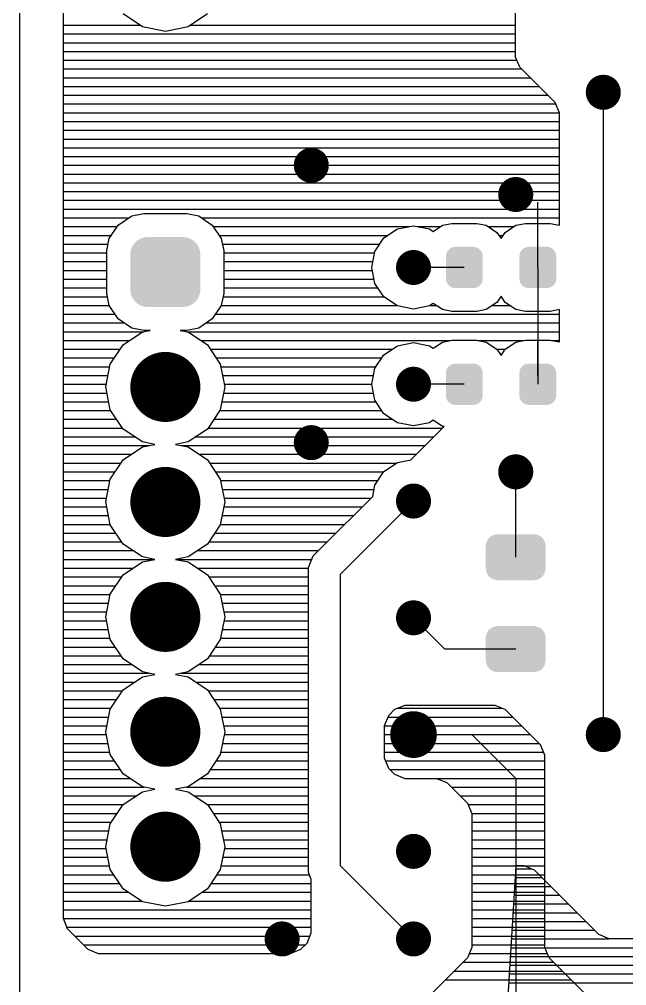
# Model space of a CAD drawing. Extents: x 295 to 953, y 10 to 290.
# Drawn here: x 522.48 to 551.54, y 143.32 to 189.56 of the extents above; entities that cross this region are included whole.
import ezdxf

# ---------------------------------------------------------------- set-up
doc = ezdxf.new("R2010")
doc.units = 0
doc.header["$LTSCALE"] = 5
doc.header["$MEASUREMENT"] = 0
doc.layers.get('0').update_dxf_attribs({"linetype": 'CONTINUOUS', "lineweight": 25})

msp = doc.modelspace()

# ---------------------------------------------------------------- linework, layer by layer
for p, q in [((522.478, 271.397), (522.478, 75.599)), ((546.221, 187.756), (546.227, 195.848)), ((524.573, 193.054), (524.573, 161.621)), ((528.367, 189.203), (527.445, 189.818)), ((531.474, 189.818), (530.552, 189.203)), ((524.573, 189.282), (528.25, 189.282)), ((529.463, 188.986), (528.367, 189.203)), ((530.552, 189.203), (529.463, 188.986)), ((530.67, 189.282), (546.221, 189.282)), ((524.573, 188.863), (546.221, 188.863)), ((524.573, 188.444), (546.221, 188.444)), ((524.573, 188.024), (546.221, 188.024)), ((546.428, 187.264), (546.221, 187.756)), ((524.573, 187.605), (546.288, 187.605)), ((524.573, 187.186), (546.5, 187.186)), ((548.115, 185.577), (546.428, 187.264)), ((524.573, 186.767), (546.925, 186.767)), ((524.573, 186.348), (547.344, 186.348)), ((524.573, 185.929), (547.763, 185.929)), ((550.418, 186.069), (550.418, 155.335)), ((524.573, 185.51), (548.143, 185.51)), ((548.322, 185.085), (548.115, 185.577)), ((524.573, 185.091), (548.316, 185.091)), ((548.322, 180.481), (548.322, 185.085)), ((524.573, 184.672), (548.322, 184.672)), ((524.573, 184.253), (548.322, 184.253)), ((524.573, 183.833), (548.322, 183.833)), ((524.573, 183.414), (548.322, 183.414)), ((524.573, 182.995), (548.322, 182.995)), ((524.573, 182.576), (548.322, 182.576)), ((524.573, 182.157), (548.322, 182.157)), ((524.573, 181.738), (548.322, 181.738)), ((524.573, 181.319), (548.322, 181.319)), ((524.573, 180.9), (548.322, 180.9)), ((547.283, 177.687), (547.283, 180.816)), ((524.573, 180.481), (548.322, 180.481)), ((548.322, 179.709), (548.322, 180.481)), ((524.573, 180.062), (527.73, 180.062)), ((527.211, 179.715), (527.859, 180.151)), ((527.859, 180.151), (528.429, 180.263)), ((528.429, 180.263), (530.491, 180.263)), ((530.491, 180.263), (531.061, 180.151)), ((531.061, 180.151), (531.709, 179.715)), ((531.189, 180.062), (548.322, 180.062)), ((524.573, 179.642), (527.166, 179.642)), ((526.78, 179.067), (527.211, 179.715)), ((531.709, 179.715), (532.139, 179.067)), ((531.754, 179.642), (541.141, 179.642)), ((539.923, 179.1), (540.571, 179.531)), ((540.571, 179.531), (541.337, 179.682)), ((541.337, 179.682), (542.097, 179.531)), ((541.527, 179.642), (542.628, 179.642)), ((542.097, 179.531), (542.276, 179.413)), ((542.276, 179.413), (542.717, 179.704)), ((542.717, 179.704), (543.17, 179.793)), ((543.17, 179.793), (544.36, 179.793)), ((544.36, 179.793), (544.813, 179.704)), ((544.813, 179.704), (545.327, 179.363)), ((544.902, 179.642), (546.148, 179.642)), ((545.724, 179.363), (546.238, 179.704)), ((546.238, 179.704), (546.69, 179.793)), ((546.69, 179.793), (547.881, 179.793)), ((547.283, 178.106), (547.283, 179.793)), ((547.881, 179.793), (548.322, 179.709)), ((524.573, 179.223), (526.881, 179.223)), ((526.669, 178.497), (526.78, 179.067)), ((532.039, 179.223), (540.113, 179.223)), ((532.139, 179.067), (532.257, 178.497)), ((539.493, 178.452), (539.923, 179.1)), ((545.327, 179.363), (545.528, 179.067)), ((545.422, 179.223), (545.629, 179.223)), ((545.528, 179.067), (545.724, 179.363)), ((524.573, 178.804), (526.724, 178.804)), ((526.669, 176.435), (526.669, 178.497)), ((532.195, 178.804), (539.728, 178.804)), ((532.257, 178.497), (532.257, 176.435)), ((524.573, 178.385), (526.669, 178.385)), ((532.257, 178.385), (539.482, 178.385)), ((539.342, 177.687), (539.493, 178.452)), ((524.573, 177.966), (526.669, 177.966)), ((532.257, 177.966), (539.398, 177.966)), ((539.493, 176.927), (539.342, 177.687)), ((543.768, 177.687), (541.337, 177.687)), ((547.283, 177.687), (547.283, 172.099)), ((524.573, 177.547), (526.669, 177.547)), ((524.573, 177.128), (526.669, 177.128)), ((532.257, 177.547), (539.37, 177.547)), ((532.257, 177.128), (539.454, 177.128)), ((547.283, 177.268), (547.283, 175.58)), ((524.573, 176.709), (526.669, 176.709)), ((532.257, 176.709), (539.633, 176.709)), ((539.923, 176.278), (539.493, 176.927)), ((524.573, 176.29), (526.696, 176.29)), ((526.78, 175.865), (526.669, 176.435)), ((532.257, 176.435), (532.139, 175.865)), ((532.223, 176.29), (539.918, 176.29)), ((540.571, 175.848), (539.923, 176.278)), ((545.528, 176.312), (545.327, 176.016)), ((545.511, 176.29), (545.539, 176.29)), ((545.724, 176.016), (545.528, 176.312)), ((524.573, 175.871), (526.78, 175.871)), ((527.211, 175.222), (526.78, 175.865)), ((532.139, 175.865), (531.709, 175.222)), ((532.139, 175.871), (540.532, 175.871)), ((541.337, 175.692), (540.571, 175.848)), ((542.097, 175.848), (541.337, 175.692)), ((542.276, 175.965), (542.097, 175.848)), ((542.136, 175.871), (542.416, 175.871)), ((542.717, 175.669), (542.276, 175.965)), ((545.327, 176.016), (544.813, 175.669)), ((545.115, 175.871), (545.936, 175.871)), ((546.238, 175.669), (545.724, 176.016)), ((524.573, 175.451), (527.054, 175.451)), ((531.865, 175.451), (548.322, 175.451)), ((543.17, 175.58), (542.717, 175.669)), ((544.36, 175.58), (543.17, 175.58)), ((544.813, 175.669), (544.36, 175.58)), ((546.69, 175.58), (546.238, 175.669)), ((547.881, 175.58), (546.69, 175.58)), ((548.322, 175.669), (547.881, 175.58)), ((548.322, 174.121), (548.322, 175.669)), ((524.573, 175.032), (527.49, 175.032)), ((527.859, 174.786), (527.211, 175.222)), ((531.709, 175.222), (531.061, 174.786)), ((531.43, 175.032), (548.322, 175.032)), ((524.573, 174.613), (528.44, 174.613)), ((527.445, 173.982), (528.367, 174.602)), ((528.429, 174.675), (527.859, 174.786)), ((528.367, 174.602), (528.742, 174.675)), ((528.742, 174.675), (528.429, 174.675)), ((530.491, 174.675), (530.178, 174.675)), ((530.178, 174.675), (530.552, 174.602)), ((530.48, 174.613), (548.322, 174.613)), ((531.061, 174.786), (530.491, 174.675)), ((530.552, 174.602), (531.474, 173.982)), ((524.573, 174.194), (527.764, 174.194)), ((526.831, 173.06), (527.445, 173.982)), ((531.156, 174.194), (543.108, 174.194)), ((531.474, 173.982), (532.089, 173.06)), ((539.923, 173.512), (540.571, 173.943)), ((540.571, 173.943), (541.337, 174.094)), ((541.337, 174.094), (542.097, 173.943)), ((542.097, 173.943), (542.276, 173.825)), ((542.276, 173.825), (542.717, 174.116)), ((542.717, 174.116), (543.17, 174.205)), ((543.17, 174.205), (544.36, 174.205)), ((544.36, 174.205), (544.813, 174.116)), ((544.422, 174.194), (546.629, 174.194)), ((544.813, 174.116), (545.327, 173.775)), ((545.724, 173.775), (546.238, 174.116)), ((546.238, 174.116), (546.69, 174.205)), ((546.69, 174.205), (547.881, 174.205)), ((547.283, 172.518), (547.283, 174.205)), ((547.881, 174.205), (548.322, 174.121)), ((547.942, 174.194), (548.322, 174.194)), ((524.573, 173.775), (527.306, 173.775)), ((531.614, 173.775), (540.32, 173.775)), ((539.493, 172.864), (539.923, 173.512)), ((545.321, 173.775), (545.729, 173.775)), ((545.327, 173.775), (545.528, 173.479)), ((545.528, 173.479), (545.724, 173.775)), ((524.573, 173.356), (527.026, 173.356)), ((526.613, 171.97), (526.831, 173.06)), ((531.893, 173.356), (539.823, 173.356)), ((532.089, 173.06), (532.307, 171.97)), ((524.573, 172.937), (526.803, 172.937)), ((524.573, 172.518), (526.719, 172.518)), ((532.117, 172.937), (539.543, 172.937)), ((532.201, 172.518), (539.426, 172.518)), ((539.342, 172.099), (539.493, 172.864)), ((524.573, 172.099), (526.635, 172.099)), ((532.284, 172.099), (539.342, 172.099)), ((539.493, 171.339), (539.342, 172.099)), ((543.768, 172.099), (541.337, 172.099)), ((524.573, 171.68), (526.669, 171.68)), ((526.831, 170.88), (526.613, 171.97)), ((532.307, 171.97), (532.089, 170.88)), ((532.251, 171.68), (539.426, 171.68)), ((524.573, 171.26), (526.752, 171.26)), ((532.167, 171.26), (539.543, 171.26)), ((539.923, 170.69), (539.493, 171.339)), ((524.573, 170.841), (526.853, 170.841)), ((527.445, 169.953), (526.831, 170.88)), ((532.089, 170.88), (531.474, 169.953)), ((532.067, 170.841), (539.823, 170.841)), ((540.571, 170.26), (539.923, 170.69)), ((524.573, 170.422), (527.132, 170.422)), ((531.787, 170.422), (540.326, 170.422)), ((541.337, 170.104), (540.571, 170.26)), ((542.097, 170.26), (541.337, 170.104)), ((542.276, 170.377), (542.097, 170.26)), ((542.717, 170.081), (542.276, 170.377)), ((524.573, 170.003), (527.412, 170.003)), ((528.367, 169.338), (527.445, 169.953)), ((531.474, 169.953), (530.552, 169.338)), ((531.508, 170.003), (542.728, 170.003)), ((541.337, 168.606), (542.796, 170.07)), ((542.796, 170.07), (542.717, 170.081)), ((524.573, 169.584), (527.998, 169.584)), ((528.965, 169.221), (528.367, 169.338)), ((530.552, 169.338), (529.954, 169.221)), ((530.921, 169.584), (542.309, 169.584)), ((524.573, 169.165), (528.703, 169.165)), ((527.445, 168.483), (528.367, 169.098)), ((528.367, 169.098), (528.965, 169.221)), ((529.954, 169.221), (530.552, 169.098)), ((530.217, 169.165), (541.89, 169.165)), ((530.552, 169.098), (531.474, 168.483)), ((524.573, 168.746), (527.842, 168.746)), ((524.573, 168.327), (527.345, 168.327)), ((526.831, 167.561), (527.445, 168.483)), ((531.077, 168.746), (541.471, 168.746)), ((531.474, 168.483), (532.089, 167.561)), ((531.575, 168.327), (540.532, 168.327)), ((539.923, 167.924), (540.571, 168.355)), ((540.571, 168.355), (541.209, 168.483)), ((541.209, 168.483), (541.337, 168.606)), ((524.573, 167.908), (527.06, 167.908)), ((531.86, 167.908), (539.918, 167.908)), ((539.493, 167.276), (539.923, 167.924)), ((546.227, 163.823), (546.227, 167.908)), ((524.573, 167.489), (526.814, 167.489)), ((526.613, 166.466), (526.831, 167.561)), ((532.089, 167.561), (532.307, 166.466)), ((532.106, 167.489), (539.633, 167.489)), ((524.573, 167.069), (526.73, 167.069)), ((532.189, 167.069), (539.454, 167.069)), ((539.387, 166.734), (539.493, 167.276)), ((524.573, 166.65), (526.646, 166.65)), ((532.273, 166.65), (539.303, 166.65)), ((536.973, 164.32), (539.387, 166.734)), ((537.845, 163.018), (541.337, 166.511)), ((524.573, 166.231), (526.657, 166.231)), ((526.831, 165.376), (526.613, 166.466)), ((532.307, 166.466), (532.089, 165.376)), ((532.262, 166.231), (538.884, 166.231)), ((524.573, 165.812), (526.741, 165.812)), ((532.178, 165.812), (538.465, 165.812)), ((524.573, 165.393), (526.825, 165.393)), ((527.445, 164.454), (526.831, 165.376)), ((532.089, 165.376), (531.474, 164.454)), ((532.095, 165.393), (538.046, 165.393)), ((524.573, 164.974), (527.099, 164.974)), ((531.821, 164.974), (537.627, 164.974)), ((524.573, 164.555), (527.378, 164.555)), ((528.367, 163.834), (527.445, 164.454)), ((531.474, 164.454), (530.552, 163.834)), ((531.541, 164.555), (537.208, 164.555)), ((536.537, 163.89), (536.973, 164.32)), ((524.573, 164.136), (527.92, 164.136)), ((524.573, 163.717), (528.96, 163.717)), ((528.965, 163.717), (528.367, 163.834)), ((528.367, 163.599), (528.965, 163.717)), ((530.552, 163.834), (529.954, 163.717)), ((529.954, 163.717), (530.552, 163.599)), ((529.96, 163.717), (536.47, 163.717)), ((530.999, 164.136), (536.788, 164.136)), ((536.308, 163.325), (536.537, 163.89)), ((524.573, 163.298), (527.92, 163.298)), ((527.445, 162.985), (528.367, 163.599)), ((530.552, 163.599), (531.474, 162.985)), ((530.999, 163.298), (536.308, 163.298)), ((536.308, 162.716), (536.308, 163.325)), ((524.573, 162.878), (527.378, 162.878)), ((526.831, 162.057), (527.445, 162.985)), ((531.474, 162.985), (532.089, 162.057)), ((531.541, 162.878), (536.308, 162.878)), ((537.845, 149.048), (537.845, 163.018)), ((524.573, 162.459), (527.099, 162.459)), ((531.821, 162.459), (536.308, 162.459)), ((536.308, 149.355), (536.308, 162.716)), ((524.573, 162.04), (526.825, 162.04)), ((526.613, 160.967), (526.831, 162.057)), ((532.089, 162.057), (532.307, 160.967)), ((532.095, 162.04), (536.308, 162.04)), ((524.567, 161.621), (526.741, 161.621)), ((524.573, 161.621), (524.567, 146.545)), ((532.178, 161.621), (536.308, 161.621)), ((524.567, 161.202), (526.657, 161.202)), ((526.831, 159.878), (526.613, 160.967)), ((532.307, 160.967), (532.089, 159.878)), ((532.262, 161.202), (536.308, 161.202)), ((542.835, 159.425), (541.337, 160.923)), ((524.567, 160.783), (526.646, 160.783)), ((532.273, 160.783), (536.308, 160.783)), ((524.567, 160.364), (526.73, 160.364)), ((532.189, 160.364), (536.308, 160.364)), ((524.567, 159.945), (526.814, 159.945)), ((527.445, 158.956), (526.831, 159.878)), ((532.089, 159.878), (531.474, 158.956)), ((532.106, 159.945), (536.308, 159.945)), ((524.567, 159.526), (527.065, 159.526)), ((524.567, 159.107), (527.345, 159.107)), ((531.575, 159.107), (536.308, 159.107)), ((531.854, 159.526), (536.308, 159.526)), ((546.227, 159.425), (542.835, 159.425)), ((524.567, 158.687), (527.842, 158.687)), ((528.367, 158.335), (527.445, 158.956)), ((531.474, 158.956), (530.552, 158.335)), ((531.077, 158.687), (536.308, 158.687)), ((524.567, 158.268), (528.703, 158.268)), ((528.965, 158.218), (528.367, 158.335)), ((528.367, 158.101), (528.965, 158.218)), ((530.552, 158.335), (529.954, 158.218)), ((529.954, 158.218), (530.552, 158.101)), ((530.217, 158.268), (536.308, 158.268)), ((524.567, 157.849), (527.998, 157.849)), ((527.445, 157.48), (528.367, 158.101)), ((530.552, 158.101), (531.474, 157.48)), ((530.921, 157.849), (536.308, 157.849)), ((524.567, 157.43), (527.412, 157.43)), ((526.831, 156.558), (527.445, 157.48)), ((531.474, 157.48), (532.089, 156.558)), ((531.508, 157.43), (536.308, 157.43)), ((524.567, 157.011), (527.132, 157.011)), ((531.787, 157.011), (536.308, 157.011)), ((524.567, 156.592), (526.853, 156.592)), ((526.613, 155.469), (526.831, 156.558)), ((532.067, 156.592), (536.308, 156.592)), ((532.089, 156.558), (532.307, 155.469)), ((540.432, 156.53), (540.141, 156.24)), ((540.924, 156.732), (540.432, 156.53)), ((540.588, 156.592), (545.573, 156.592)), ((545.237, 156.732), (540.924, 156.732)), ((545.729, 156.53), (545.237, 156.732)), ((547.417, 154.843), (545.729, 156.53)), ((524.567, 156.173), (526.752, 156.173)), ((532.167, 156.173), (536.308, 156.173)), ((540.141, 156.24), (539.934, 155.748)), ((540.113, 156.173), (546.087, 156.173)), ((524.567, 155.754), (526.669, 155.754)), ((526.831, 154.379), (526.613, 155.469)), ((532.307, 155.469), (532.089, 154.379)), ((532.251, 155.754), (536.308, 155.754)), ((539.934, 155.748), (539.934, 154.228)), ((539.94, 155.754), (546.506, 155.754)), ((524.567, 155.335), (526.635, 155.335)), ((524.567, 154.916), (526.719, 154.916)), ((532.201, 154.916), (536.308, 154.916)), ((532.284, 155.335), (536.308, 155.335)), ((539.934, 155.335), (546.925, 155.335)), ((539.934, 154.916), (547.344, 154.916)), ((541.337, 155.335), (544.131, 155.335)), ((544.131, 155.335), (546.227, 153.239)), ((550.418, 154.636), (550.418, 155.335)), ((524.567, 154.496), (526.803, 154.496)), ((532.117, 154.496), (536.308, 154.496)), ((539.934, 154.496), (547.556, 154.496)), ((547.624, 154.351), (547.417, 154.843)), ((524.567, 154.077), (527.026, 154.077)), ((527.445, 153.451), (526.831, 154.379)), ((532.089, 154.379), (531.474, 153.451)), ((531.893, 154.077), (536.308, 154.077)), ((539.934, 154.228), (540.141, 153.736)), ((540.002, 154.077), (547.624, 154.077)), ((547.624, 145.148), (547.624, 154.351)), ((524.567, 153.658), (527.306, 153.658)), ((531.614, 153.658), (536.308, 153.658)), ((540.141, 153.736), (540.432, 153.446)), ((540.214, 153.658), (547.624, 153.658)), ((524.567, 153.239), (527.764, 153.239)), ((528.367, 152.837), (527.445, 153.451)), ((531.474, 153.451), (530.552, 152.837)), ((531.156, 153.239), (536.308, 153.239)), ((540.432, 153.446), (540.924, 153.239)), ((540.924, 153.239), (542.443, 153.239)), ((542.443, 153.239), (547.624, 153.239)), ((542.443, 153.239), (542.935, 153.038)), ((546.227, 153.239), (546.227, 139.269)), ((524.567, 152.82), (528.446, 152.82)), ((527.445, 151.982), (528.367, 152.602)), ((528.965, 152.719), (528.367, 152.837)), ((528.367, 152.602), (528.965, 152.719)), ((530.552, 152.837), (529.954, 152.719)), ((529.954, 152.719), (530.552, 152.602)), ((530.474, 152.82), (536.308, 152.82)), ((530.552, 152.602), (531.474, 151.982)), ((542.935, 153.038), (543.924, 152.049)), ((543.153, 152.82), (547.624, 152.82)), ((524.567, 152.401), (528.071, 152.401)), ((530.848, 152.401), (536.308, 152.401)), ((543.572, 152.401), (547.624, 152.401)), ((524.567, 151.982), (527.445, 151.982)), ((526.831, 151.06), (527.445, 151.982)), ((531.474, 151.982), (536.308, 151.982)), ((531.474, 151.982), (532.089, 151.06)), ((543.924, 152.049), (544.131, 151.557)), ((543.952, 151.982), (547.624, 151.982)), ((524.567, 151.563), (527.166, 151.563)), ((531.754, 151.563), (536.308, 151.563)), ((544.125, 151.563), (547.624, 151.563)), ((544.131, 151.557), (544.131, 145.148)), ((524.567, 151.144), (526.886, 151.144)), ((526.613, 149.97), (526.831, 151.06)), ((532.033, 151.144), (536.308, 151.144)), ((532.089, 151.06), (532.307, 149.97)), ((544.131, 151.144), (547.624, 151.144)), ((524.567, 150.725), (526.764, 150.725)), ((524.567, 150.305), (526.68, 150.305)), ((532.156, 150.725), (536.308, 150.725)), ((532.24, 150.305), (536.308, 150.305)), ((544.131, 150.725), (547.624, 150.725)), ((544.131, 150.305), (547.624, 150.305)), ((524.567, 149.886), (526.629, 149.886)), ((526.831, 148.88), (526.613, 149.97)), ((532.307, 149.97), (532.089, 148.88)), ((532.29, 149.886), (536.308, 149.886)), ((544.131, 149.886), (547.624, 149.886)), ((524.567, 149.467), (526.708, 149.467)), ((532.212, 149.467), (536.308, 149.467)), ((544.131, 149.467), (547.624, 149.467)), ((524.567, 149.048), (526.791, 149.048)), ((532.128, 149.048), (536.308, 149.048)), ((536.308, 148.746), (536.308, 149.355)), ((541.337, 145.556), (537.845, 149.048)), ((544.131, 149.048), (547.624, 149.048)), ((546.227, 149.048), (545.567, 137.917)), ((546.215, 148.908), (546.97, 148.908)), ((546.634, 149.048), (546.227, 149.048)), ((547.126, 148.847), (546.634, 149.048)), ((524.567, 148.629), (526.993, 148.629)), ((527.445, 147.953), (526.831, 148.88)), ((532.089, 148.88), (531.474, 147.953)), ((531.927, 148.629), (536.353, 148.629)), ((536.448, 148.405), (536.308, 148.746)), ((544.131, 148.629), (547.624, 148.629)), ((546.193, 148.489), (547.484, 148.489)), ((550.211, 145.762), (547.126, 148.847)), ((524.567, 148.21), (527.272, 148.21)), ((531.647, 148.21), (536.448, 148.21)), ((536.448, 145.846), (536.448, 148.405)), ((544.131, 148.21), (547.624, 148.21)), ((546.165, 148.07), (547.903, 148.07)), ((524.567, 147.791), (527.686, 147.791)), ((528.367, 147.338), (527.445, 147.953)), ((531.474, 147.953), (530.552, 147.338)), ((531.234, 147.791), (536.448, 147.791)), ((544.131, 147.791), (547.624, 147.791)), ((546.143, 147.651), (548.322, 147.651)), ((524.567, 147.372), (528.317, 147.372)), ((529.463, 147.12), (528.367, 147.338)), ((530.552, 147.338), (529.463, 147.12)), ((530.603, 147.372), (536.448, 147.372)), ((544.131, 147.372), (547.624, 147.372)), ((546.115, 147.232), (548.736, 147.232)), ((524.567, 146.953), (536.448, 146.953)), ((544.131, 146.953), (547.624, 146.953)), ((546.092, 146.813), (549.155, 146.813)), ((524.567, 146.545), (524.774, 146.053)), ((524.573, 146.534), (536.448, 146.534)), ((544.131, 146.534), (547.624, 146.534)), ((546.07, 146.394), (549.574, 146.394)), ((524.746, 146.114), (536.448, 146.114)), ((524.774, 146.053), (525.763, 145.064)), ((525.126, 145.695), (536.38, 145.695)), ((536.241, 145.354), (536.448, 145.846)), ((544.131, 146.114), (547.624, 146.114)), ((544.131, 145.695), (547.624, 145.695)), ((546.042, 145.975), (549.993, 145.975)), ((550.703, 145.556), (550.211, 145.762)), ((525.545, 145.276), (536.168, 145.276)), ((535.95, 145.064), (536.241, 145.354)), ((544.131, 145.276), (547.624, 145.276)), ((546.02, 145.556), (550.703, 145.556)), ((588.137, 145.556), (550.703, 145.556)), ((525.763, 145.064), (526.255, 144.857)), ((526.255, 144.857), (534.352, 144.857)), ((534.352, 144.857), (535.458, 144.857)), ((535.458, 144.857), (535.95, 145.064)), ((544.131, 145.148), (543.924, 144.656)), ((544.008, 144.857), (547.741, 144.857)), ((545.992, 145.137), (617.054, 145.137)), ((547.825, 144.656), (547.624, 145.148)), ((543.924, 144.656), (542.237, 142.968)), ((543.712, 144.438), (548.043, 144.438)), ((545.947, 144.298), (616.216, 144.298)), ((545.97, 144.717), (616.635, 144.717)), ((549.512, 142.968), (547.825, 144.656)), ((543.293, 144.019), (548.462, 144.019)), ((545.919, 143.879), (615.797, 143.879)), ((542.874, 143.6), (548.881, 143.6)), ((545.897, 143.46), (615.378, 143.46))]:
    msp.add_line(p, q)
for points, const_width in [([(549.998, 186.069, 1), (550.837, 186.069, 1)], 0.838), ([(536.028, 182.576, 1), (536.867, 182.576, 1)], 0.838), ([(545.807, 181.179, 1), (546.646, 181.179, 1)], 0.838), ([(540.918, 177.687, 1), (541.756, 177.687, 1)], 0.838), ([(528.624, 171.97, 1), (530.301, 171.97, 1)], 1.676), ([(540.918, 172.099, 1), (541.756, 172.099, 1)], 0.838), ([(536.028, 169.305, 1), (536.867, 169.305, 1)], 0.838), ([(545.807, 167.908, 1), (546.646, 167.908, 1)], 0.838), ([(528.624, 166.466, 1), (530.301, 166.466, 1)], 1.676), ([(540.918, 166.511, 1), (541.756, 166.511, 1)], 0.838), ([(528.624, 160.967, 1), (530.301, 160.967, 1)], 1.676), ([(540.918, 160.923, 1), (541.756, 160.923, 1)], 0.838), ([(528.624, 155.469, 1), (530.301, 155.469, 1)], 1.676), ([(540.778, 155.335, 1), (541.896, 155.335, 1)], 1.118), ([(549.998, 155.335, 1), (550.837, 155.335, 1)], 0.838), ([(528.624, 149.97, 1), (530.301, 149.97, 1)], 1.676), ([(540.918, 149.747, 1), (541.756, 149.747, 1)], 0.838), ([(534.631, 145.556, 1), (535.47, 145.556, 1)], 0.838), ([(540.918, 145.556, 1), (541.756, 145.556, 1)], 0.838)]:
    msp.add_lwpolyline(points, format="xyb", close=True, dxfattribs=dict(const_width=const_width))
for points in [[(527.985, 178.842), (528.089, 178.952), (530.945, 178.842), (530.831, 178.952)], [(528.089, 178.952), (528.126, 178.976), (530.831, 178.952), (530.806, 178.976)], [(528.126, 178.976), (528.251, 179.057), (530.806, 178.976), (530.667, 179.057)], [(528.251, 179.057), (528.297, 179.074), (530.667, 179.057), (530.639, 179.074)], [(528.297, 179.074), (528.432, 179.123), (530.639, 179.074), (530.481, 179.123)], [(528.432, 179.123), (528.502, 179.131), (530.481, 179.123), (530.454, 179.131)], [(528.502, 179.131), (528.624, 179.145), (530.454, 179.131), (530.301, 179.145)], [(527.8, 178.461), (527.812, 178.499), (531.121, 178.461), (531.117, 178.499)], [(527.812, 178.499), (527.857, 178.645), (531.117, 178.499), (531.064, 178.645)], [(527.857, 178.645), (527.878, 178.681), (531.064, 178.645), (531.051, 178.681)], [(527.878, 178.681), (527.955, 178.812), (531.051, 178.681), (530.965, 178.812)], [(527.955, 178.812), (527.985, 178.842), (530.965, 178.812), (530.945, 178.842)], [(542.967, 178.485), (542.98, 178.498), (544.566, 178.485), (544.559, 178.498)], [(542.98, 178.498), (543.065, 178.585), (544.559, 178.498), (544.468, 178.585)], [(543.065, 178.585), (543.082, 178.594), (544.468, 178.585), (544.458, 178.594)], [(543.082, 178.594), (543.189, 178.65), (544.458, 178.594), (544.342, 178.65)], [(543.189, 178.65), (543.217, 178.654), (544.342, 178.65), (544.332, 178.654)], [(543.217, 178.654), (543.326, 178.672), (544.332, 178.654), (544.209, 178.672)], [(543.326, 178.672), (543.326, 178.676), (544.209, 178.672), (544.209, 178.676)], [(546.482, 178.485), (546.494, 178.498), (548.081, 178.485), (548.074, 178.498)], [(546.494, 178.498), (546.58, 178.585), (548.074, 178.498), (547.983, 178.585)], [(546.58, 178.585), (546.597, 178.594), (547.983, 178.585), (547.973, 178.594)], [(546.597, 178.594), (546.703, 178.65), (547.973, 178.594), (547.857, 178.65)], [(546.703, 178.65), (546.732, 178.654), (547.857, 178.65), (547.847, 178.654)], [(546.732, 178.654), (546.841, 178.672), (547.847, 178.654), (547.724, 178.672)], [(546.841, 178.672), (546.841, 178.676), (547.724, 178.672), (547.724, 178.676)], [(527.786, 178.307), (527.8, 178.461), (531.139, 178.307), (531.121, 178.461)], [(527.786, 176.63), (527.786, 178.307), (531.139, 176.63), (531.139, 178.307)], [(542.888, 178.237), (542.906, 178.36), (544.648, 178.237), (544.627, 178.36)], [(542.888, 178.234), (542.888, 178.237), (544.648, 178.234), (544.648, 178.237)], [(542.888, 177.139), (542.888, 178.234), (544.648, 177.139), (544.648, 178.234)], [(542.906, 178.36), (542.914, 178.375), (544.627, 178.36), (544.625, 178.375)], [(542.914, 178.375), (542.967, 178.485), (544.625, 178.375), (544.566, 178.485)], [(546.403, 178.237), (546.421, 178.36), (548.163, 178.237), (548.142, 178.36)], [(546.403, 178.234), (546.403, 178.237), (548.163, 178.234), (548.163, 178.237)], [(546.403, 177.139), (546.403, 178.234), (548.163, 177.139), (548.163, 178.234)], [(546.421, 178.36), (546.428, 178.375), (548.142, 178.36), (548.139, 178.375)], [(546.428, 178.375), (546.482, 178.485), (548.139, 178.375), (548.081, 178.485)], [(542.888, 177.136), (542.888, 177.139), (544.648, 177.136), (544.648, 177.139)], [(542.909, 177.013), (542.888, 177.136), (544.629, 177.013), (544.648, 177.136)], [(546.403, 177.136), (546.403, 177.139), (548.163, 177.136), (548.163, 177.139)], [(546.423, 177.013), (546.403, 177.136), (548.144, 177.013), (548.163, 177.136)], [(542.911, 176.999), (542.909, 177.013), (544.622, 176.999), (544.629, 177.013)], [(542.97, 176.888), (542.911, 176.999), (544.568, 176.888), (544.622, 176.999)], [(542.977, 176.875), (542.97, 176.888), (544.556, 176.875), (544.568, 176.888)], [(543.068, 176.788), (542.977, 176.875), (544.471, 176.788), (544.556, 176.875)], [(543.077, 176.779), (543.068, 176.788), (544.454, 176.779), (544.471, 176.788)], [(543.194, 176.723), (543.077, 176.779), (544.347, 176.723), (544.454, 176.779)], [(543.203, 176.719), (543.194, 176.723), (544.318, 176.719), (544.347, 176.723)], [(543.326, 176.701), (543.203, 176.719), (544.209, 176.701), (544.318, 176.719)], [(543.326, 176.698), (543.326, 176.701), (544.209, 176.698), (544.209, 176.701)], [(546.426, 176.999), (546.423, 177.013), (548.137, 176.999), (548.144, 177.013)], [(546.485, 176.888), (546.426, 176.999), (548.083, 176.888), (548.137, 176.999)], [(546.491, 176.875), (546.485, 176.888), (548.071, 176.875), (548.083, 176.888)], [(546.583, 176.788), (546.491, 176.875), (547.986, 176.788), (548.071, 176.875)], [(546.592, 176.779), (546.583, 176.788), (547.968, 176.779), (547.986, 176.788)], [(546.709, 176.723), (546.592, 176.779), (547.862, 176.723), (547.968, 176.779)], [(546.718, 176.719), (546.709, 176.723), (547.833, 176.719), (547.862, 176.723)], [(546.841, 176.701), (546.718, 176.719), (547.724, 176.701), (547.833, 176.719)], [(546.841, 176.698), (546.841, 176.701), (547.724, 176.698), (547.724, 176.701)], [(527.804, 176.477), (527.786, 176.63), (531.125, 176.477), (531.139, 176.63)], [(527.808, 176.439), (527.804, 176.477), (531.113, 176.439), (531.125, 176.477)], [(527.861, 176.292), (527.808, 176.439), (531.068, 176.292), (531.113, 176.439)], [(527.874, 176.257), (527.861, 176.292), (531.047, 176.257), (531.068, 176.292)], [(527.96, 176.126), (527.874, 176.257), (530.97, 176.126), (531.047, 176.257)], [(527.98, 176.095), (527.96, 176.126), (530.941, 176.095), (530.97, 176.126)], [(528.094, 175.986), (527.98, 176.095), (530.836, 175.986), (530.941, 176.095)], [(528.119, 175.961), (528.094, 175.986), (530.799, 175.961), (530.836, 175.986)], [(528.258, 175.88), (528.119, 175.961), (530.674, 175.88), (530.799, 175.961)], [(528.286, 175.864), (528.258, 175.88), (530.628, 175.864), (530.674, 175.88)], [(528.445, 175.815), (528.286, 175.864), (530.493, 175.815), (530.628, 175.864)], [(528.471, 175.806), (528.445, 175.815), (530.423, 175.806), (530.493, 175.815)], [(528.624, 175.792), (528.471, 175.806), (530.301, 175.792), (530.423, 175.806)], [(542.98, 172.91), (543.065, 172.997), (544.559, 172.91), (544.468, 172.997)], [(543.065, 172.997), (543.082, 173.006), (544.468, 172.997), (544.458, 173.006)], [(543.082, 173.006), (543.189, 173.062), (544.458, 173.006), (544.342, 173.062)], [(543.189, 173.062), (543.217, 173.066), (544.342, 173.062), (544.332, 173.066)], [(543.217, 173.066), (543.326, 173.084), (544.332, 173.066), (544.209, 173.084)], [(543.326, 173.084), (543.326, 173.088), (544.209, 173.084), (544.209, 173.088)], [(546.494, 172.91), (546.58, 172.997), (548.074, 172.91), (547.983, 172.997)], [(546.58, 172.997), (546.597, 173.006), (547.983, 172.997), (547.973, 173.006)], [(546.597, 173.006), (546.703, 173.062), (547.973, 173.006), (547.857, 173.062)], [(546.703, 173.062), (546.732, 173.066), (547.857, 173.062), (547.847, 173.066)], [(546.732, 173.066), (546.841, 173.084), (547.847, 173.066), (547.724, 173.084)], [(546.841, 173.084), (546.841, 173.088), (547.724, 173.084), (547.724, 173.088)], [(542.888, 172.649), (542.906, 172.772), (544.648, 172.649), (544.627, 172.772)], [(542.888, 172.646), (542.888, 172.649), (544.648, 172.646), (544.648, 172.649)], [(542.888, 171.551), (542.888, 172.646), (544.648, 171.551), (544.648, 172.646)], [(542.906, 172.772), (542.914, 172.787), (544.627, 172.772), (544.625, 172.787)], [(542.914, 172.787), (542.967, 172.897), (544.625, 172.787), (544.566, 172.897)], [(542.967, 172.897), (542.98, 172.91), (544.566, 172.897), (544.559, 172.91)], [(546.403, 172.649), (546.421, 172.772), (548.163, 172.649), (548.142, 172.772)], [(546.403, 172.646), (546.403, 172.649), (548.163, 172.646), (548.163, 172.649)], [(546.403, 171.551), (546.403, 172.646), (548.163, 171.551), (548.163, 172.646)], [(546.421, 172.772), (546.428, 172.787), (548.142, 172.772), (548.139, 172.787)], [(546.428, 172.787), (546.482, 172.897), (548.139, 172.787), (548.081, 172.897)], [(546.482, 172.897), (546.494, 172.91), (548.081, 172.897), (548.074, 172.91)], [(542.888, 171.548), (542.888, 171.551), (544.648, 171.548), (544.648, 171.551)], [(542.909, 171.425), (542.888, 171.548), (544.629, 171.425), (544.648, 171.548)], [(542.911, 171.411), (542.909, 171.425), (544.622, 171.411), (544.629, 171.425)], [(542.97, 171.3), (542.911, 171.411), (544.568, 171.3), (544.622, 171.411)], [(542.977, 171.287), (542.97, 171.3), (544.556, 171.287), (544.568, 171.3)], [(543.068, 171.2), (542.977, 171.287), (544.471, 171.2), (544.556, 171.287)], [(543.077, 171.191), (543.068, 171.2), (544.454, 171.191), (544.471, 171.2)], [(543.194, 171.135), (543.077, 171.191), (544.347, 171.135), (544.454, 171.191)], [(543.203, 171.131), (543.194, 171.135), (544.318, 171.131), (544.347, 171.135)], [(543.326, 171.113), (543.203, 171.131), (544.209, 171.113), (544.318, 171.131)], [(543.326, 171.11), (543.326, 171.113), (544.209, 171.11), (544.209, 171.113)], [(546.403, 171.548), (546.403, 171.551), (548.163, 171.548), (548.163, 171.551)], [(546.423, 171.425), (546.403, 171.548), (548.144, 171.425), (548.163, 171.548)], [(546.426, 171.411), (546.423, 171.425), (548.137, 171.411), (548.144, 171.425)], [(546.485, 171.3), (546.426, 171.411), (548.083, 171.3), (548.137, 171.411)], [(546.491, 171.287), (546.485, 171.3), (548.071, 171.287), (548.083, 171.3)], [(546.583, 171.2), (546.491, 171.287), (547.986, 171.2), (548.071, 171.287)], [(546.592, 171.191), (546.583, 171.2), (547.968, 171.191), (547.986, 171.2)], [(546.709, 171.135), (546.592, 171.191), (547.862, 171.135), (547.968, 171.191)], [(546.718, 171.131), (546.709, 171.135), (547.833, 171.131), (547.862, 171.135)], [(546.841, 171.113), (546.718, 171.131), (547.724, 171.113), (547.833, 171.131)], [(546.841, 171.11), (546.841, 171.113), (547.724, 171.11), (547.724, 171.113)], [(544.848, 164.597), (544.894, 164.67), (547.599, 164.597), (547.565, 164.67)], [(544.894, 164.67), (544.932, 164.729), (547.565, 164.67), (547.514, 164.729)], [(544.932, 164.729), (544.999, 164.788), (547.514, 164.729), (547.462, 164.788)], [(544.999, 164.788), (545.05, 164.832), (547.462, 164.788), (547.393, 164.832)], [(545.05, 164.832), (545.136, 164.872), (547.393, 164.832), (547.33, 164.872)], [(545.136, 164.872), (545.192, 164.897), (547.33, 164.872), (547.241, 164.897)], [(545.192, 164.897), (545.311, 164.915), (547.241, 164.897), (547.18, 164.915)], [(545.311, 164.915), (545.346, 164.92), (547.18, 164.915), (547.107, 164.92)], [(545.346, 164.92), (545.346, 164.924), (547.107, 164.92), (547.107, 164.924)], [(544.796, 163.272), (544.796, 164.373), (547.657, 163.272), (547.657, 164.373)], [(544.799, 164.373), (544.804, 164.447), (547.654, 164.373), (547.643, 164.447)], [(544.804, 164.447), (544.828, 164.528), (547.643, 164.447), (547.631, 164.528)], [(544.828, 164.528), (544.848, 164.597), (547.631, 164.528), (547.599, 164.597)], [(544.81, 163.199), (544.799, 163.272), (547.649, 163.199), (547.654, 163.272)], [(544.822, 163.118), (544.81, 163.199), (547.625, 163.118), (547.649, 163.199)], [(544.854, 163.049), (544.822, 163.118), (547.605, 163.049), (547.625, 163.118)], [(544.888, 162.976), (544.854, 163.049), (547.559, 162.976), (547.605, 163.049)], [(544.939, 162.917), (544.888, 162.976), (547.521, 162.917), (547.559, 162.976)], [(544.991, 162.858), (544.939, 162.917), (547.454, 162.858), (547.521, 162.917)], [(545.06, 162.814), (544.991, 162.858), (547.403, 162.814), (547.454, 162.858)], [(545.123, 162.774), (545.06, 162.814), (547.317, 162.774), (547.403, 162.814)], [(545.212, 162.748), (545.123, 162.774), (547.261, 162.748), (547.317, 162.774)], [(545.273, 162.73), (545.212, 162.748), (547.142, 162.73), (547.261, 162.748)], [(545.346, 162.725), (545.273, 162.73), (547.107, 162.725), (547.142, 162.73)], [(545.346, 162.722), (545.346, 162.725), (547.107, 162.722), (547.107, 162.725)], [(545.05, 160.434), (545.136, 160.474), (547.393, 160.434), (547.33, 160.474)], [(545.136, 160.474), (545.192, 160.5), (547.33, 160.474), (547.241, 160.5)], [(545.192, 160.5), (545.311, 160.517), (547.241, 160.5), (547.18, 160.517)], [(545.311, 160.517), (545.346, 160.523), (547.18, 160.517), (547.107, 160.523)], [(545.346, 160.523), (545.346, 160.526), (547.107, 160.523), (547.107, 160.526)], [(544.799, 159.975), (544.804, 160.049), (547.654, 159.975), (547.643, 160.049)], [(544.804, 160.049), (544.828, 160.13), (547.643, 160.049), (547.631, 160.13)], [(544.828, 160.13), (544.848, 160.199), (547.631, 160.13), (547.599, 160.199)], [(544.848, 160.199), (544.894, 160.272), (547.599, 160.199), (547.565, 160.272)], [(544.894, 160.272), (544.932, 160.331), (547.565, 160.272), (547.514, 160.331)], [(544.932, 160.331), (544.999, 160.39), (547.514, 160.331), (547.462, 160.39)], [(544.999, 160.39), (545.05, 160.434), (547.462, 160.39), (547.393, 160.434)], [(544.796, 158.875), (544.796, 159.975), (547.657, 158.875), (547.657, 159.975)], [(544.81, 158.801), (544.799, 158.875), (547.649, 158.801), (547.654, 158.875)], [(544.822, 158.72), (544.81, 158.801), (547.625, 158.72), (547.649, 158.801)], [(544.854, 158.651), (544.822, 158.72), (547.605, 158.651), (547.625, 158.72)], [(544.888, 158.578), (544.854, 158.651), (547.559, 158.578), (547.605, 158.651)], [(544.939, 158.519), (544.888, 158.578), (547.521, 158.519), (547.559, 158.578)], [(544.991, 158.46), (544.939, 158.519), (547.454, 158.46), (547.521, 158.519)], [(545.06, 158.416), (544.991, 158.46), (547.403, 158.416), (547.454, 158.46)], [(545.123, 158.376), (545.06, 158.416), (547.317, 158.376), (547.403, 158.416)], [(545.212, 158.35), (545.123, 158.376), (547.261, 158.35), (547.317, 158.376)], [(545.273, 158.333), (545.212, 158.35), (547.142, 158.333), (547.261, 158.35)], [(545.346, 158.327), (545.273, 158.333), (547.107, 158.327), (547.142, 158.333)], [(545.346, 158.324), (545.346, 158.327), (547.107, 158.324), (547.107, 158.327)]]:
    msp.add_solid(points)

doc.saveas('drawing.dxf')
